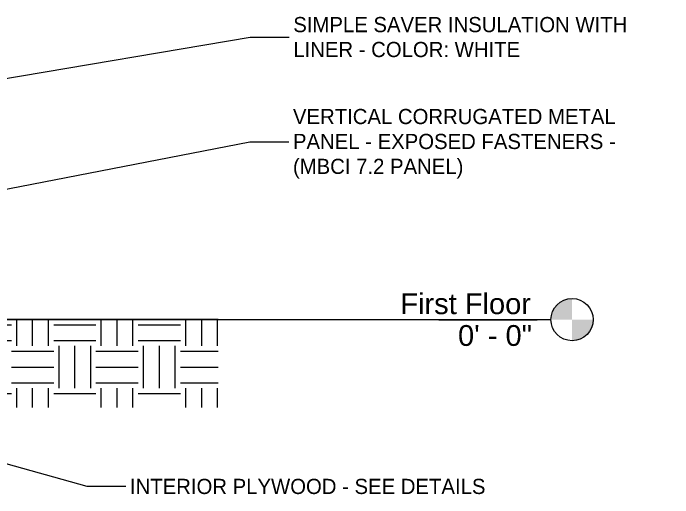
# Model space of a CAD drawing. Header units: inches. Extents: x -23565 to -43, y -324 to 853.
# Drawn here: x -6964 to -6215, y -202 to 348 of the extents above; entities that cross this region are included whole.
import ezdxf

# ---------------------------------------------------------------- set-up
doc = ezdxf.new("R2010")
doc.units = ezdxf.units.IN
doc.header["$MEASUREMENT"] = 0
doc.linetypes.add('Grid Line 1_2_', pattern=[0.875, 0.5, -0.125, 0.125, -0.125])
for name, color, linetype, lineweight in [('A-ANNO-IDEN', 131, 'Continuous', 9), ('A-FLOR-LEVL', 51, 'Continuous', 9), ('C-TOPO', 7, 'Continuous', 13)]:
    doc.layers.add(name, color=color, linetype=linetype, lineweight=lineweight)
doc.styles.add('Arial', font='arial.ttf', dxfattribs={"height": 23.60479})
doc.styles.add('Century Gothic', font='GOTHIC.TTF', dxfattribs={"height": 17.245342})

# ---------------------------------------------------------------- blocks, each defined once
blk = doc.blocks.new('Level - Level Head - Circle-15001-Building Section - North_South looking West _ Fitness Center')
at = {"layer": 'A-FLOR-LEVL'}
h = blk.add_hatch(color=256, dxfattribs=at)
edge = h.paths.add_edge_path(flags=0)
edge.add_line((-20153.09, 0), (-20177.09, 0))
edge.add_arc((-20153.09, 0), 24, 90, 180, ccw=False)
edge.add_line((-20153.09, 24), (-20153.09, 0))
h = blk.add_hatch(color=256, dxfattribs=at)
edge = h.paths.add_edge_path(flags=0)
edge.add_line((-20153.09, -24), (-20153.09, 0))
edge.add_line((-20153.09, 0), (-20129.09, 0))
edge.add_arc((-20153.09, 0), 24, 270, 360, ccw=False)
blk.add_circle((-20153.09, 0), 24, dxfattribs=at)

msp = doc.modelspace()

# ---------------------------------------------------------------- hatches: boundary and pattern name
at = {"layer": 'C-TOPO', "lineweight": 9}
h = msp.add_hatch(dxfattribs=at)
h.set_pattern_fill('FP_51', color=8, style=0, pattern_type=2)
h.set_pattern_definition([(0, (-21606.15, 72.08), (48, 48), [48, -48]), (0, (-21606.15, 90.08), (48, 48), [48, -48]), (0, (-21606.15, 108.08), (48, 48), [48, -48]), (90, (-21600.15, 114.08), (-48, 48), [48, -48]), (90, (-21582.15, 114.08), (-48, 48), [48, -48]), (90, (-21564.15, 114.08), (-48, 48), [48, -48])])
h.paths.add_polyline_path([(-7041.41148, -99.61925), (-6731.56348, -99.61925), (-6731.56348, 0), (-7298.77195, 0), (-7298.77195, -36), (-7295.77195, -36), (-7295.77195, -48), (-7301.41678, -48), (-7301.41678, -99.61925), (-7066.11576, -99.61925)], flags=0)

# ---------------------------------------------------------------- linework, layer by layer
at = {"layer": 'A-ANNO-IDEN', "color": 153}
for p, q in [((-7367.42008, 207.52045), (-6694.95307, 320.66781)), ((-6694.95307, 320.66781), (-6646.11074, 320.66781)), ((-7147.94839, 114.05008), (-6695.32807, 201.70331)), ((-6695.32807, 201.70331), (-6646.48574, 201.70331)), ((-7824.00307, 75.59797), (-6880.39057, -189.167)), ((-6880.39057, -189.167), (-6831.54824, -189.167))]:
    msp.add_line(p, q, dxfattribs=at)
at = {"layer": 'C-TOPO'}
for p, q in [((-6937.09308, 0), (-7092.51206, 0)), ((-6731.56348, 0), (-6937.09308, 0))]:
    msp.add_line(p, q, dxfattribs=at)
at = {"layer": 'C-TOPO', "color": 8, "lineweight": 9}
for q in [(-7092.51162, 0), (-6731.56348, 0)]:
    msp.add_line((-6937.09316, 0), q, dxfattribs=at)

# ---------------------------------------------------------------- block references
at = {"layer": 'A-FLOR-LEVL'}
msp.add_blockref('Level - Level Head - Circle-15001-Building Section - North_South looking West _ Fitness Center', (13823.53087, 0), dxfattribs=at)

# ---------------------------------------------------------------- texts
at = {"layer": 'A-FLOR-LEVL', "insert": (-6376.25704, 29.83731), "char_height": 23.6047904, "width": 176.256, "attachment_point": 3, "line_spacing_factor": 0.938532, "style": 'Arial', "bg_fill": 3, "box_fill_scale": 1.25, "bg_fill_color": 0, "bg_fill_transparency": 0}
msp.add_mtext('First Floor', dxfattribs=at)

# ---------------------------------------------------------------- next in the draw order: texts
at = {"layer": 'A-ANNO-IDEN', "char_height": 17.2453416, "attachment_point": 1, "line_spacing_factor": 0.984117, "style": 'Century Gothic', "bg_fill": 3, "box_fill_scale": 1.25, "bg_fill_color": 0, "bg_fill_transparency": 0}
for s, insert, width in [('SIMPLE SAVER INSULATION WITH\\PLINER - COLOR: WHITE', (-6646.11074, 343.62744), 426.6), ('VERTICAL CORRUGATED METAL\\PPANEL - EXPOSED FASTENERS -\\P(MBCI 7.2 PANEL)', (-6646.48574, 239.23437), 425.736), ('INTERIOR PLYWOOD - SEE DETAILS', (-6831.54824, -180.7788), 452.52)]:
    msp.add_mtext(s, dxfattribs=dict(at, insert=insert, width=width))
at = {"layer": 'A-FLOR-LEVL', "insert": (-6375.0811, -6.22526), "char_height": 23.60479, "width": 99.936, "attachment_point": 3, "line_spacing_factor": 0.938532, "style": 'Arial', "bg_fill": 3, "box_fill_scale": 1.25, "bg_fill_color": 0, "bg_fill_transparency": 0}
msp.add_mtext('0\' - 0"', dxfattribs=at)

# ---------------------------------------------------------------- next in the draw order: linework, layer by layer
at = {"layer": 'A-FLOR-LEVL', "linetype": 'Grid Line 1_2_'}
msp.add_line((-9403.84024, 0), (-6353.55665, 0), dxfattribs=at)

doc.saveas('drawing.dxf')
